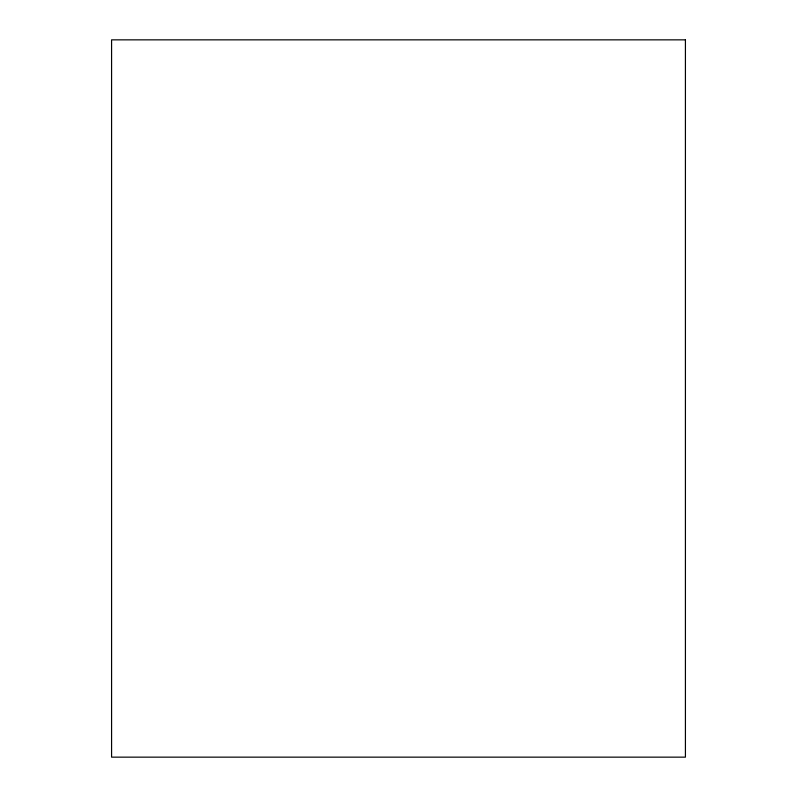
<?xml version="1.0" encoding="UTF-8"?>
<svg xmlns="http://www.w3.org/2000/svg" width="797" height="797" viewBox="0 0 797 797"><rect width="100%" height="100%" fill="white"/><g stroke="black" fill="none" stroke-linecap="round" stroke-linejoin="round"><path stroke-width="1.2" d="M685.42 39.85L111.58 39.85L111.58 757.15L685.42 757.15L685.42 39.85"/></g></svg>
